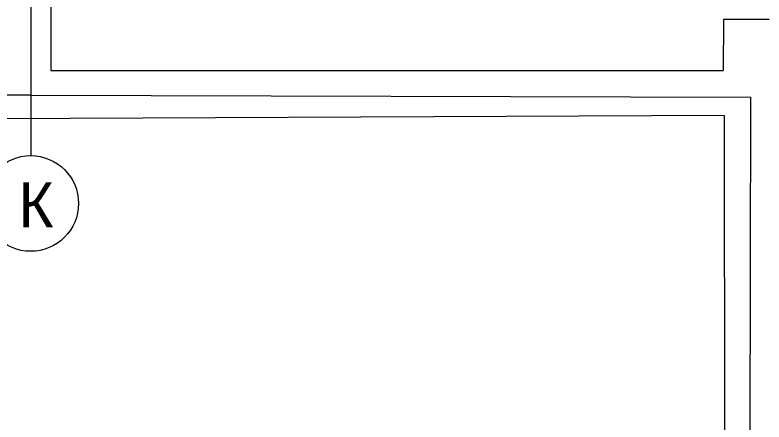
# Paper-space layout 'office1 floor1' of a CAD drawing. Header units: inches. Extents: x 0.3 to 10.8, y 1.4 to 4.2.
# Drawn here: x 5.532 to 6.194, y 3.042 to 3.402 of the extents above; entities that cross this region are included whole.
import ezdxf

# ---------------------------------------------------------------- set-up
doc = ezdxf.new("R2010")
doc.units = ezdxf.units.IN
doc.header["$MEASUREMENT"] = 0
for name, color, linetype, lineweight in [('WALL 1 100', 250, 'Continuous', 9), ('окно', 7, 'Continuous', 9), ('провода', 1, 'Continuous', 5)]:
    doc.layers.add(name, color=color, linetype=linetype, lineweight=lineweight)
doc.styles.add('SS Projects_100_notes', font='', dxfattribs={"height": 0.4})
doc.styles.get('SS Projects_100_notes').set_extended_font_data('Bahnschrift')

psp = doc.layouts.new('office1 floor1')

# ---------------------------------------------------------------- linework, layer by layer
at = {"layer": 'WALL 1 100', "color": 0}
for p, q in [((5.56302, 4.14679), (5.56372, 3.35331)), ((6.15831, 3.39834), (6.15797, 3.3533)), ((6.19852, 3.39834), (6.15831, 3.39834)), ((6.15883, 3.31363), (4.92771, 3.30765)), ((6.15883, 3.31363), (6.15928, 2.97991))]:
    psp.add_line(p, q, dxfattribs=at)
psp.add_lwpolyline([(5.56372, 3.35331), (6.15797, 3.3533)], dxfattribs=at)
at = {"layer": 'окно', "color": 7, "linetype": 'ByBlock', "lineweight": 0}
psp.add_circle((5.54585, 3.23571), 0.04234, dxfattribs=at)
at = {"layer": 'провода', "color": 1}
for p, q in [((5.54623, 3.27796), (5.54743, 4.16479)), ((5.54631, 3.33147), (4.90688, 3.33105)), ((5.54631, 3.33147), (6.18231, 3.32973)), ((6.18156, 2.81495), (6.18231, 3.32973))]:
    psp.add_line(p, q, dxfattribs=at)

# ---------------------------------------------------------------- texts
at = {"layer": 'окно', "color": 7, "linetype": 'ByBlock', "lineweight": 0, "insert": (5.48989, 3.25428), "char_height": 0.039674, "attachment_point": 1, "style": 'SS Projects_100_notes'}
psp.add_mtext_dynamic_manual_height_columns('\\pxqc;К', width=0.1213987, gutter_width=0.2645, heights=[0.01435], dxfattribs=at)

doc.saveas('drawing.dxf')
